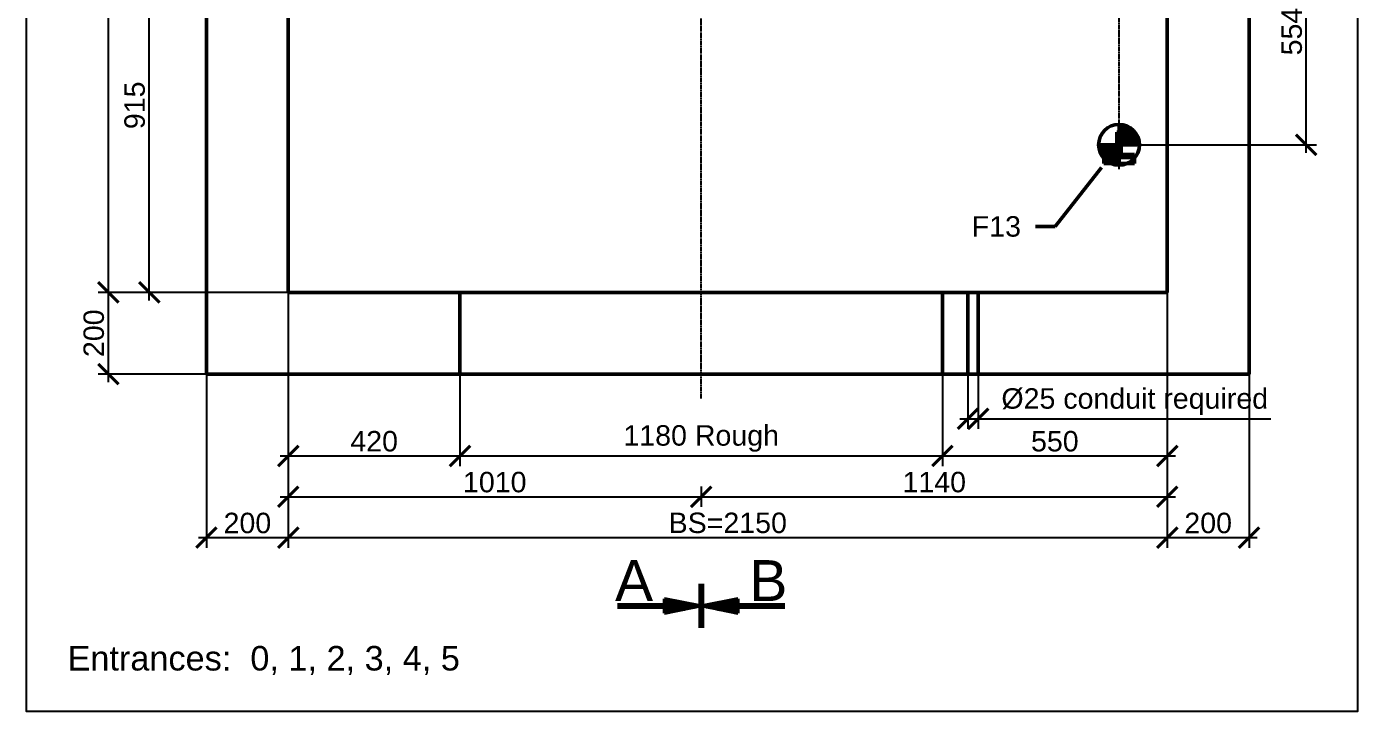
# Model space of a CAD drawing. Header units: millimetres. Extents: x -2854 to 202754, y -48725 to 27067.
# Drawn here: x 7482 to 10737, y -43034 to -41359 of the extents above; entities that cross this region are included whole.
import ezdxf

# ---------------------------------------------------------------- set-up
doc = ezdxf.new("R2010")
doc.units = ezdxf.units.MM
doc.linetypes.add('AM_ISO08W050', pattern=[18, 12, -1.5, 3, -1.5])
for name, color, linetype, lineweight in [('AM_0', 7, 'Continuous', 50), ('AM_5', 3, 'Continuous', 25), ('LDCar-AM_0', 7, 'Continuous', 50), ('LDCar-AM_7', 4, 'AM_ISO08W050', 25), ('LDGuides-AM_0', 7, 'Continuous', 50), ('LDShaft-AM_0', 7, 'Continuous', 50), ('LDShaft-AM_5', 3, 'Continuous', 25), ('LDShaft-AM_7', 4, 'AM_ISO08W050', 25)]:
    doc.layers.add(name, color=color, linetype=linetype, lineweight=lineweight)
doc.layers.add('AM_VIEWS', color=1, linetype='Continuous', lineweight=25, plot=False)
doc.styles.add('LD', font='ARIALUNI.ttf')
doc.styles.get("Standard").update_dxf_attribs({"font": 'ARIALUNI.ttf'})
doc.dimstyles.new('LIFT', dxfattribs={"dimtxt": 2.5, "dimasz": 2.5, "dimexe": 1.25, "dimexo": 0, "dimgap": 0.5, "dimtad": 1, "dimdec": 0, "dimzin": 1, "dimdsep": 46, "dimtxsty": 'LD', "dimblk": 'ARCHTICK', "dimcen": 0, "dimdle": 1, "dimclrd": 3, "dimclre": 3, "dimclrt": 4, "dimadec": 0, "dimazin": 0, "dimtp": 0.1, "dimtm": 0.1, "dimtfac": 0.71, "dimtdec": 0, "dimtix": 1, "dimtmove": 0, "dimatfit": 3, "dimfxl": 1, "dimtolj": 1, "dimarcsym": 0})
doc.dimstyles.new('LIFT$0', dxfattribs={"dimtxt": 2.5, "dimasz": 2.5, "dimexe": 1.25, "dimexo": 0, "dimgap": 0.5, "dimtad": 1, "dimdec": 0, "dimzin": 1, "dimdsep": 46, "dimtxsty": 'LD', "dimblk1": 'ARCHTICK', "dimblk2": 'ARCHTICK', "dimsah": 1, "dimcen": 0, "dimdle": 1, "dimclrd": 3, "dimclre": 3, "dimclrt": 4, "dimadec": 0, "dimazin": 0, "dimtp": 0.1, "dimtm": 0.1, "dimtfac": 0.71, "dimtdec": 0, "dimtix": 1, "dimtmove": 0, "dimatfit": 3, "dimfxl": 1, "dimtolj": 1, "dimarcsym": 0})

# ---------------------------------------------------------------- blocks, each defined once
blk = doc.blocks.new('LD_20260610082219_00000029')
at = {"layer": 'LDShaft-AM_0'}
for p, q in [((0, 1900), (-200, 1900)), ((-200, 1900), (-200, -200)), ((2150, 1900), (0, 1900)), ((2350, 1900), (2150, 1900)), ((2350, -200), (2350, 1900)), ((0, 1700), (0, 0)), ((0, 0), (0, 1700)), ((0, 1700), (2150, 1700)), ((2150, 0), (2150, 1700)), ((2150, 1700), (2150, 0)), ((0, 0), (2150, 0)), ((420, 0), (0, 0)), ((1600, 0), (420, 0)), ((420, -200), (420, 0)), ((1662.5, 0), (1600, 0)), ((1600, 0), (1600, -200)), ((1687.5, 0), (1662.5, 0)), ((1662.5, -200), (1662.5, 0)), ((2150, 0), (1687.5, 0)), ((1687.5, 0), (1687.5, -200)), ((-200, -200), (0, -200)), ((0, -200), (420, -200)), ((420, -200), (1600, -200)), ((1600, -200), (1662.5, -200)), ((1662.5, -200), (1687.5, -200)), ((1687.5, -200), (2150, -200)), ((2150, -200), (2350, -200))]:
    blk.add_line(p, q, dxfattribs=at)
blk = doc.blocks.new('LD_20260610082219_00000040')
at = {"layer": 'LDShaft-AM_7'}
for p, q in [((0, -1175), (0, 1045)), ((-1270, 0), (1400, 0))]:
    blk.add_line(p, q, dxfattribs=at)
blk = doc.blocks.new('LD_20260610082219_00000044')
at = {"layer": 'LDCar-AM_7'}
blk.add_line((0, -614), (0, 614), dxfattribs=at)
blk = doc.blocks.new('LD_20260610082219_00000046')
at = {"layer": 'LDGuides-AM_0'}
for p, q in [((5, 31), (-5, 31)), ((-5, 31), (-5, -24)), ((5, -24), (5, 31)), ((-5, -24), (-37.5, -24)), ((-37.5, -24), (-37.5, -31)), ((-37.5, -31), (37.5, -31)), ((37.5, -24), (5, -24)), ((37.5, -31), (37.5, -24))]:
    blk.add_line(p, q, dxfattribs=at)
blk = doc.blocks.new('LD_20260610082219_00000047')
at = {"layer": 'AM_0'}
for p, q in [((-37.5, 0), (-37.5, -15)), ((37.5, 0), (-37.5, 0)), ((37.5, -15), (37.5, 0)), ((-37.5, -15), (37.5, -15))]:
    blk.add_line(p, q, dxfattribs=at)
blk = doc.blocks.new('LD_FORCE_TOP')
for p, q in [((0, 50), (0, -50)), ((0, 44.2), (5.5, 49.7)), ((0, 35.4), (12.9, 48.3)), ((0, 26.5), (19.5, 46)), ((0, 17.7), (25.4, 43.1)), ((0, 8.8), (30.7, 39.5)), ((0, 0), (35.4, 35.4)), ((-50, 0), (50, 0)), ((-49.7, -5.5), (-44.2, 0)), ((-48.3, -12.9), (-35.4, 0)), ((-46, -19.5), (-26.5, 0)), ((-43.1, -25.4), (-17.7, 0)), ((-39.5, -30.7), (-8.8, 0)), ((8.8, 0), (39.5, 30.7)), ((17.7, 0), (43.1, 25.4)), ((26.5, 0), (46, 19.5)), ((35.4, 0), (48.3, 12.9)), ((44.2, 0), (49.7, 5.5)), ((-35.4, -35.4), (0, 0)), ((-30.7, -39.5), (0, -8.8)), ((-25.4, -43.1), (0, -17.7)), ((-19.5, -46), (0, -26.5)), ((-12.9, -48.3), (0, -35.4)), ((-5.5, -49.7), (0, -44.2))]:
    blk.add_line(p, q)
blk.add_circle((0, 0), 50)
blk.add_solid([(0, 0), (0, 0), (0, 0)])
blk = doc.blocks.new('LD_20260610082219_0000004A')
at = {"layer": 'LDCar-AM_0'}
blk.add_blockref('LD_FORCE_TOP', (0, 0), dxfattribs=at)
blk = doc.blocks.new('_ArchTick')
at = {"color": 0, "linetype": 'ByBlock', "const_width": 0.15}
blk.add_lwpolyline([(-0.5, -0.5), (0.5, 0.5)], dxfattribs=at)
blk = doc.blocks.new('*D1540')
at = {"layer": 'AM_5', "color": 3, "lineweight": -2, "transparency": 16777216}
for p, q in [((10271.8, -42008.8), (10271.8, -42533.8)), ((9111.8, -42508.8), (10291.8, -42508.8)), ((9131.8, -42483.8), (9131.8, -42533.8))]:
    blk.add_line(p, q, dxfattribs=at)
at = {"layer": 'Defpoints', "color": 0, "transparency": 16777216}
for p in [(10271.8, -42008.8), (9131.8, -42483.8), (10271.8, -42508.8)]:
    blk.add_point(p, dxfattribs=at)
at = {"layer": 'AM_5', "color": 3, "lineweight": -2, "transparency": 16777216, "xscale": 50, "yscale": 50, "zscale": 50, "rotation": 180}
blk.add_blockref('_ArchTick', (9131.8, -42508.8), dxfattribs=at)
at = {"layer": 'AM_5', "color": 3, "lineweight": -2, "transparency": 16777216, "xscale": 50, "yscale": 50, "zscale": 50}
blk.add_blockref('_ArchTick', (10271.8, -42508.8), dxfattribs=at)
at = {"layer": 'AM_5', "color": 4, "transparency": 16777216, "insert": (9701.8, -42473.2), "char_height": 50, "attachment_point": 5, "style": 'LD'}
blk.add_mtext('\\A1;1140', dxfattribs=at)
blk = doc.blocks.new('*D1541')
at = {"layer": 'Defpoints', "color": 0, "transparency": 16777216}
for p in [(8121.8, -42008.8), (10271.8, -42008.8), (10271.8, -42608.8)]:
    blk.add_point(p, dxfattribs=at)
at = {"layer": 'LDShaft-AM_5', "color": 3, "lineweight": -2, "transparency": 16777216}
for p, q in [((8121.8, -42008.8), (8121.8, -42633.8)), ((10271.8, -42008.8), (10271.8, -42633.8)), ((8101.8, -42608.8), (10291.8, -42608.8))]:
    blk.add_line(p, q, dxfattribs=at)
at = {"layer": 'LDShaft-AM_5', "color": 3, "lineweight": -2, "transparency": 16777216, "xscale": 50, "yscale": 50, "zscale": 50, "rotation": 180}
blk.add_blockref('_ArchTick', (8121.8, -42608.8), dxfattribs=at)
at = {"layer": 'LDShaft-AM_5', "color": 3, "lineweight": -2, "transparency": 16777216, "xscale": 50, "yscale": 50, "zscale": 50}
blk.add_blockref('_ArchTick', (10271.8, -42608.8), dxfattribs=at)
at = {"layer": 'LDShaft-AM_5', "color": 4, "transparency": 16777216, "insert": (9196.8, -42572.9), "char_height": 50, "attachment_point": 5, "style": 'LD'}
blk.add_mtext('\\A1;BS=2150', dxfattribs=at)
blk = doc.blocks.new('*D1542')
at = {"layer": 'Defpoints', "color": 0, "transparency": 16777216}
for p in [(7781.8, -41093.8), (9131.8, -41093.8), (9131.8, -42008.8)]:
    blk.add_point(p, dxfattribs=at)
at = {"layer": 'LDShaft-AM_5', "color": 3, "lineweight": -2, "transparency": 16777216}
for p, q in [((7781.8, -42028.8), (7781.8, -41073.8)), ((9131.8, -41093.8), (7756.8, -41093.8)), ((9131.8, -42008.8), (7756.8, -42008.8))]:
    blk.add_line(p, q, dxfattribs=at)
at = {"layer": 'LDShaft-AM_5', "color": 3, "lineweight": -2, "transparency": 16777216, "xscale": 50, "yscale": 50, "zscale": 50}
for p, rotation in [((7781.8, -41093.8), 90), ((7781.8, -42008.8), 270)]:
    blk.add_blockref('_ArchTick', p, dxfattribs=dict(at, rotation=rotation))
at = {"layer": 'LDShaft-AM_5', "color": 4, "transparency": 16777216, "insert": (7746.2, -41551.3), "char_height": 50, "attachment_point": 5, "rotation": 90, "style": 'LD'}
blk.add_mtext('\\A1;915', dxfattribs=at)
blk = doc.blocks.new('*D1544')
at = {"layer": 'Defpoints', "color": 0, "transparency": 16777216}
for p in [(9721.8, -42383.8), (10271.8, -42383.8), (10271.8, -42408.8)]:
    blk.add_point(p, dxfattribs=at)
at = {"layer": 'LDShaft-AM_5', "color": 3, "lineweight": -2, "transparency": 16777216}
for p, q in [((9701.8, -42408.8), (10291.8, -42408.8)), ((9721.8, -42383.8), (9721.8, -42433.8)), ((10271.8, -42383.8), (10271.8, -42433.8))]:
    blk.add_line(p, q, dxfattribs=at)
at = {"layer": 'LDShaft-AM_5', "color": 3, "lineweight": -2, "transparency": 16777216, "xscale": 50, "yscale": 50, "zscale": 50, "rotation": 180}
blk.add_blockref('_ArchTick', (9721.8, -42408.8), dxfattribs=at)
at = {"layer": 'LDShaft-AM_5', "color": 3, "lineweight": -2, "transparency": 16777216, "xscale": 50, "yscale": 50, "zscale": 50}
blk.add_blockref('_ArchTick', (10271.8, -42408.8), dxfattribs=at)
at = {"layer": 'LDShaft-AM_5', "color": 4, "transparency": 16777216, "insert": (9996.8, -42373.2), "char_height": 50, "attachment_point": 5, "style": 'LD'}
blk.add_mtext('\\A1;550', dxfattribs=at)
blk = doc.blocks.new('*D1545')
at = {"layer": 'Defpoints', "color": 0, "transparency": 16777216}
for p in [(7681.8, -40308.8), (8121.8, -40308.8), (8121.8, -42008.8)]:
    blk.add_point(p, dxfattribs=at)
at = {"layer": 'LDShaft-AM_5', "color": 3, "lineweight": -2, "transparency": 16777216}
for p, q in [((7681.8, -42028.8), (7681.8, -40288.8)), ((8121.8, -40308.8), (7656.8, -40308.8)), ((8121.8, -42008.8), (7656.8, -42008.8))]:
    blk.add_line(p, q, dxfattribs=at)
at = {"layer": 'LDShaft-AM_5', "color": 3, "lineweight": -2, "transparency": 16777216, "xscale": 50, "yscale": 50, "zscale": 50}
for p, rotation in [((7681.8, -40308.8), 90), ((7681.8, -42008.8), 270)]:
    blk.add_blockref('_ArchTick', p, dxfattribs=dict(at, rotation=rotation))
at = {"layer": 'LDShaft-AM_5', "color": 4, "transparency": 16777216, "insert": (7645.9, -41158.8), "char_height": 50, "attachment_point": 5, "rotation": 90, "style": 'LD'}
blk.add_mtext('\\A1;TS= 1700', dxfattribs=at)
blk = doc.blocks.new('*D1548')
at = {"layer": 'AM_5', "color": 3, "lineweight": -2, "transparency": 16777216}
for p, q in [((10611.8, -41667.8), (10611.8, -41073.8)), ((9131.8, -41093.8), (10636.8, -41093.8)), ((10153.8, -41647.8), (10636.8, -41647.8))]:
    blk.add_line(p, q, dxfattribs=at)
at = {"layer": 'Defpoints', "color": 0, "transparency": 16777216}
for p in [(9131.8, -41093.8), (10611.8, -41093.8), (10153.8, -41647.8)]:
    blk.add_point(p, dxfattribs=at)
at = {"layer": 'AM_5', "color": 3, "lineweight": -2, "transparency": 16777216, "xscale": 50, "yscale": 50, "zscale": 50}
for p, rotation in [((10611.8, -41093.8), 90), ((10611.8, -41647.8), 270)]:
    blk.add_blockref('_ArchTick', p, dxfattribs=dict(at, rotation=rotation))
at = {"layer": 'AM_5', "color": 4, "transparency": 16777216, "insert": (10576.4, -41370.8), "char_height": 50, "attachment_point": 5, "rotation": 90, "style": 'LD'}
blk.add_mtext('\\A1;554', dxfattribs=at)
blk = doc.blocks.new('*D1550')
at = {"layer": 'Defpoints', "color": 0, "transparency": 16777216}
for p in [(8121.8, -42383.8), (8541.8, -42383.8), (8541.8, -42408.8)]:
    blk.add_point(p, dxfattribs=at)
at = {"layer": 'LDShaft-AM_5', "color": 3, "lineweight": -2, "transparency": 16777216}
for p, q in [((8101.8, -42408.8), (8561.8, -42408.8)), ((8121.8, -42383.8), (8121.8, -42433.8)), ((8541.8, -42383.8), (8541.8, -42433.8))]:
    blk.add_line(p, q, dxfattribs=at)
at = {"layer": 'LDShaft-AM_5', "color": 3, "lineweight": -2, "transparency": 16777216, "xscale": 50, "yscale": 50, "zscale": 50, "rotation": 180}
blk.add_blockref('_ArchTick', (8121.8, -42408.8), dxfattribs=at)
at = {"layer": 'LDShaft-AM_5', "color": 3, "lineweight": -2, "transparency": 16777216, "xscale": 50, "yscale": 50, "zscale": 50}
blk.add_blockref('_ArchTick', (8541.8, -42408.8), dxfattribs=at)
at = {"layer": 'LDShaft-AM_5', "color": 4, "transparency": 16777216, "insert": (8331.8, -42373.2), "char_height": 50, "attachment_point": 5, "style": 'LD'}
blk.add_mtext('\\A1;420', dxfattribs=at)
blk = doc.blocks.new('*D1551')
at = {"layer": 'Defpoints', "color": 0, "transparency": 16777216}
for p in [(8541.8, -42208.8), (9721.8, -42208.8), (9721.8, -42408.8)]:
    blk.add_point(p, dxfattribs=at)
at = {"layer": 'LDShaft-AM_5', "color": 3, "lineweight": -2, "transparency": 16777216}
for p, q in [((8541.8, -42208.8), (8541.8, -42433.8)), ((9721.8, -42208.8), (9721.8, -42433.8)), ((8521.8, -42408.8), (9741.8, -42408.8))]:
    blk.add_line(p, q, dxfattribs=at)
at = {"layer": 'LDShaft-AM_5', "color": 3, "lineweight": -2, "transparency": 16777216, "xscale": 50, "yscale": 50, "zscale": 50, "rotation": 180}
blk.add_blockref('_ArchTick', (8541.8, -42408.8), dxfattribs=at)
at = {"layer": 'LDShaft-AM_5', "color": 3, "lineweight": -2, "transparency": 16777216, "xscale": 50, "yscale": 50, "zscale": 50}
blk.add_blockref('_ArchTick', (9721.8, -42408.8), dxfattribs=at)
at = {"layer": 'LDShaft-AM_5', "color": 4, "transparency": 16777216, "insert": (9131.8, -42366.3), "char_height": 50, "attachment_point": 5, "style": 'LD'}
blk.add_mtext('\\A1;1180 Rough ', dxfattribs=at)
blk = doc.blocks.new('*D1557')
at = {"layer": 'Defpoints', "color": 0, "transparency": 16777216}
for p in [(8121.8, -42008.8), (7921.8, -42208.8), (8121.8, -42608.8)]:
    blk.add_point(p, dxfattribs=at)
at = {"layer": 'LDShaft-AM_5', "color": 3, "lineweight": -2, "transparency": 16777216}
for p, q in [((8121.8, -42008.8), (8121.8, -42633.8)), ((7921.8, -42208.8), (7921.8, -42633.8)), ((7901.8, -42608.8), (8141.8, -42608.8))]:
    blk.add_line(p, q, dxfattribs=at)
at = {"layer": 'LDShaft-AM_5', "color": 3, "lineweight": -2, "transparency": 16777216, "xscale": 50, "yscale": 50, "zscale": 50, "rotation": 180}
blk.add_blockref('_ArchTick', (7921.8, -42608.8), dxfattribs=at)
at = {"layer": 'LDShaft-AM_5', "color": 3, "lineweight": -2, "transparency": 16777216, "xscale": 50, "yscale": 50, "zscale": 50}
blk.add_blockref('_ArchTick', (8121.8, -42608.8), dxfattribs=at)
at = {"layer": 'LDShaft-AM_5', "color": 4, "transparency": 16777216, "insert": (8021.8, -42573.2), "char_height": 50, "attachment_point": 5, "style": 'LD'}
blk.add_mtext('\\A1;200', dxfattribs=at)
blk = doc.blocks.new('*D1559')
at = {"layer": 'Defpoints', "color": 0, "transparency": 16777216}
for p in [(10271.8, -42008.8), (10471.8, -42208.8), (10471.8, -42608.8)]:
    blk.add_point(p, dxfattribs=at)
at = {"layer": 'LDShaft-AM_5', "color": 3, "lineweight": -2, "transparency": 16777216}
for p, q in [((10271.8, -42008.8), (10271.8, -42633.8)), ((10471.8, -42208.8), (10471.8, -42633.8)), ((10251.8, -42608.8), (10491.8, -42608.8))]:
    blk.add_line(p, q, dxfattribs=at)
at = {"layer": 'LDShaft-AM_5', "color": 3, "lineweight": -2, "transparency": 16777216, "xscale": 50, "yscale": 50, "zscale": 50, "rotation": 180}
blk.add_blockref('_ArchTick', (10271.8, -42608.8), dxfattribs=at)
at = {"layer": 'LDShaft-AM_5', "color": 3, "lineweight": -2, "transparency": 16777216, "xscale": 50, "yscale": 50, "zscale": 50}
blk.add_blockref('_ArchTick', (10471.8, -42608.8), dxfattribs=at)
at = {"layer": 'LDShaft-AM_5', "color": 4, "transparency": 16777216, "insert": (10371.8, -42573.2), "char_height": 50, "attachment_point": 5, "style": 'LD'}
blk.add_mtext('\\A1;200', dxfattribs=at)
blk = doc.blocks.new('*D1560')
at = {"layer": 'Defpoints', "color": 0, "transparency": 16777216}
for p in [(7681.8, -42008.8), (8121.8, -42008.8), (7921.8, -42208.8)]:
    blk.add_point(p, dxfattribs=at)
at = {"layer": 'LDShaft-AM_5', "color": 3, "lineweight": -2, "transparency": 16777216}
for p, q in [((7681.8, -42228.8), (7681.8, -41988.8)), ((8121.8, -42008.8), (7656.8, -42008.8)), ((7921.8, -42208.8), (7656.8, -42208.8))]:
    blk.add_line(p, q, dxfattribs=at)
at = {"layer": 'LDShaft-AM_5', "color": 3, "lineweight": -2, "transparency": 16777216, "xscale": 50, "yscale": 50, "zscale": 50}
for p, rotation in [((7681.8, -42008.8), 90), ((7681.8, -42208.8), 270)]:
    blk.add_blockref('_ArchTick', p, dxfattribs=dict(at, rotation=rotation))
at = {"layer": 'LDShaft-AM_5', "color": 4, "transparency": 16777216, "insert": (7646.2, -42108.8), "char_height": 50, "attachment_point": 5, "rotation": 90, "style": 'LD'}
blk.add_mtext('\\A1;200', dxfattribs=at)
blk = doc.blocks.new('*D1561')
at = {"layer": 'AM_5', "color": 3, "lineweight": -2, "transparency": 16777216}
for p, q in [((8121.8, -42008.8), (8121.8, -42533.8)), ((8101.8, -42508.8), (9151.8, -42508.8)), ((9131.8, -42483.8), (9131.8, -42533.8))]:
    blk.add_line(p, q, dxfattribs=at)
at = {"layer": 'Defpoints', "color": 0, "transparency": 16777216}
for p in [(8121.8, -42008.8), (9131.8, -42483.8), (9131.8, -42508.8)]:
    blk.add_point(p, dxfattribs=at)
at = {"layer": 'AM_5', "color": 3, "lineweight": -2, "transparency": 16777216, "xscale": 50, "yscale": 50, "zscale": 50, "rotation": 180}
blk.add_blockref('_ArchTick', (8121.8, -42508.8), dxfattribs=at)
at = {"layer": 'AM_5', "color": 3, "lineweight": -2, "transparency": 16777216, "xscale": 50, "yscale": 50, "zscale": 50}
blk.add_blockref('_ArchTick', (9131.8, -42508.8), dxfattribs=at)
at = {"layer": 'AM_5', "color": 4, "transparency": 16777216, "insert": (8626.8, -42473.2), "char_height": 50, "attachment_point": 5, "style": 'LD'}
blk.add_mtext('\\A1;1010', dxfattribs=at)
blk = doc.blocks.new('LD_20260610082219_0000005B')
at = {"layer": 'LDShaft-AM_0'}
for p, q in [((1988.9, 305.8), (1875.9, 161)), ((1875.9, 161), (1827.9, 161))]:
    blk.add_line(p, q, dxfattribs=at)
blk.add_solid([(2032, 361), (1998.1, 298.6), (1979.7, 313), (2032, 361)], dxfattribs=at)
at = {"layer": 'LDShaft-AM_0', "insert": (1732, 161), "char_height": 50, "attachment_point": 5, "style": 'LD'}
blk.add_mtext('\\fArial Unicode MS|b0|i0;\\l\\C256;F13', dxfattribs=at)
blk = doc.blocks.new('EMBED1761')
for p, q in [((-0.14, -2.65), (-0.14, 2.74)), ((-0.09, -2.65), (-0.09, 2.74)), ((-0.05, -2.65), (-0.05, 2.74)), ((0, -2.65), (0, 2.74)), ((0.05, -2.65), (0.05, 2.74)), ((0.09, -2.65), (0.09, 2.74)), ((0.14, -2.65), (0.14, 2.74)), ((4.49, 0.91), (0.14, 0.05)), ((4.49, -0.82), (0.14, 0.05)), ((10.22, 0.05), (0.14, 0.05)), ((10.22, 0.09), (0.37, 0.09)), ((10.22, 0), (0.37, 0)), ((10.22, 0.14), (0.61, 0.14)), ((10.22, 0.19), (0.84, 0.19)), ((4.49, 0.23), (1.07, 0.23)), ((4.49, 0.28), (1.31, 0.28)), ((4.49, 0.33), (1.54, 0.33)), ((4.49, 0.37), (1.78, 0.37)), ((4.49, 0.42), (2.01, 0.42)), ((4.49, 0.46), (2.24, 0.46)), ((4.49, 0.51), (2.48, 0.51)), ((4.49, 0.56), (2.71, 0.56)), ((4.49, 0.6), (2.95, 0.6)), ((4.49, 0.65), (3.18, 0.65)), ((4.49, 0.7), (3.41, 0.7)), ((4.49, 0.74), (3.65, 0.74)), ((4.49, 0.79), (3.88, 0.79)), ((4.49, 0.84), (4.11, 0.84)), ((4.49, 0.88), (4.35, 0.88)), ((4.49, 0.91), (4.49, 0.05)), ((4.49, 0.05), (4.49, -0.82)), ((10.22, -0.05), (0.61, -0.05)), ((10.22, -0.09), (0.84, -0.09)), ((4.49, -0.14), (1.07, -0.14)), ((4.49, -0.19), (1.31, -0.19)), ((4.49, -0.23), (1.54, -0.23)), ((4.49, -0.28), (1.78, -0.28)), ((4.49, -0.33), (2.01, -0.33)), ((4.49, -0.37), (2.24, -0.37)), ((4.49, -0.42), (2.48, -0.42)), ((4.49, -0.46), (2.71, -0.46)), ((4.49, -0.51), (2.95, -0.51)), ((4.49, -0.56), (3.18, -0.56)), ((4.49, -0.6), (3.41, -0.6)), ((4.49, -0.65), (3.65, -0.65)), ((4.49, -0.7), (3.88, -0.7)), ((4.49, -0.74), (4.11, -0.74)), ((4.49, -0.79), (4.35, -0.79))]:
    blk.add_line(p, q)
blk.add_text('B', height=5).set_placement((5.88, 0.65))
blk = doc.blocks.new('DWG_CMC_ARROW_A_LEFT')
for p, q in [((-0.14, -2.65), (-0.14, 2.74)), ((-0.09, -2.65), (-0.09, 2.74)), ((-0.05, -2.65), (-0.05, 2.74)), ((0, -2.65), (0, 2.74)), ((0.05, -2.65), (0.05, 2.74)), ((0.09, -2.65), (0.09, 2.74)), ((0.14, -2.65), (0.14, 2.74)), ((4.49, 0.91), (0.14, 0.05)), ((4.49, -0.82), (0.14, 0.05)), ((10.22, 0.05), (0.14, 0.05)), ((10.22, 0.09), (0.37, 0.09)), ((10.22, 0), (0.37, 0)), ((10.22, 0.14), (0.61, 0.14)), ((10.22, 0.19), (0.84, 0.19)), ((4.49, 0.23), (1.07, 0.23)), ((4.49, 0.28), (1.31, 0.28)), ((4.49, 0.33), (1.54, 0.33)), ((4.49, 0.37), (1.78, 0.37)), ((4.49, 0.42), (2.01, 0.42)), ((4.49, 0.46), (2.24, 0.46)), ((4.49, 0.51), (2.48, 0.51)), ((4.49, 0.56), (2.71, 0.56)), ((4.49, 0.6), (2.95, 0.6)), ((4.49, 0.65), (3.18, 0.65)), ((4.49, 0.7), (3.41, 0.7)), ((4.49, 0.74), (3.65, 0.74)), ((4.49, 0.79), (3.88, 0.79)), ((4.49, 0.84), (4.11, 0.84)), ((4.49, 0.88), (4.35, 0.88)), ((4.49, 0.91), (4.49, 0.05)), ((4.49, 0.05), (4.49, -0.82)), ((10.22, -0.05), (0.61, -0.05)), ((10.22, -0.09), (0.84, -0.09)), ((4.49, -0.14), (1.07, -0.14)), ((4.49, -0.19), (1.31, -0.19)), ((4.49, -0.23), (1.54, -0.23)), ((4.49, -0.28), (1.78, -0.28)), ((4.49, -0.33), (2.01, -0.33)), ((4.49, -0.37), (2.24, -0.37)), ((4.49, -0.42), (2.48, -0.42)), ((4.49, -0.46), (2.71, -0.46)), ((4.49, -0.51), (2.95, -0.51)), ((4.49, -0.56), (3.18, -0.56)), ((4.49, -0.6), (3.41, -0.6)), ((4.49, -0.65), (3.65, -0.65)), ((4.49, -0.7), (3.88, -0.7)), ((4.49, -0.74), (4.11, -0.74)), ((4.49, -0.79), (4.35, -0.79))]:
    blk.add_line(p, q)
blk.add_text('A', height=5).set_placement((5.88, 0.65))
blk = doc.blocks.new('*D1562')
at = {"layer": 'Defpoints', "color": 0, "transparency": 16777216}
for p in [(9784.3, -42208.8), (9809.3, -42208.8), (9809.3, -42318)]:
    blk.add_point(p, dxfattribs=at)
at = {"layer": 'LDShaft-AM_5', "color": 3, "lineweight": -2, "transparency": 16777216}
for p, q in [((9784.3, -42208.8), (9784.3, -42343)), ((9809.3, -42208.8), (9809.3, -42343)), ((9764.3, -42318), (9809.3, -42318)), ((9809.3, -42318), (10525.1, -42318))]:
    blk.add_line(p, q, dxfattribs=at)
at = {"layer": 'LDShaft-AM_5', "color": 3, "lineweight": -2, "transparency": 16777216, "xscale": 50, "yscale": 50, "zscale": 50, "rotation": 180}
blk.add_blockref('_ArchTick', (9784.3, -42318), dxfattribs=at)
at = {"layer": 'LDShaft-AM_5', "color": 3, "lineweight": -2, "transparency": 16777216, "xscale": 50, "yscale": 50, "zscale": 50}
blk.add_blockref('_ArchTick', (9809.3, -42318), dxfattribs=at)
at = {"layer": 'LDShaft-AM_5', "color": 4, "transparency": 16777216, "insert": (10192.2, -42275.9), "char_height": 50, "attachment_point": 5, "style": 'LD'}
blk.add_mtext('\\A1;%%C25 conduit required', dxfattribs=at)

msp = doc.modelspace()

# ---------------------------------------------------------------- linework, layer by layer
at = {"layer": 'AM_VIEWS'}
msp.add_lwpolyline([(7481.8, -39042.1), (10736.8, -39042.1), (10736.8, -43033.8), (7481.8, -43033.8)], close=True, dxfattribs=at)

# ---------------------------------------------------------------- block references
for name, p in [('LD_20260610082219_00000040', (9131.8, -41093.8)), ('LD_20260610082219_00000029', (8121.8, -42008.8)), ('LD_20260610082219_00000044', (10153.8, -41093.8)), ('LD_20260610082219_0000004A', (10153.8, -41647.8)), ('LD_20260610082219_00000046', (10153.8, -41647.8)), ('LD_20260610082219_0000005B', (8121.8, -42008.8)), ('LD_20260610082219_00000047', (10153.8, -41678.8))]:
    msp.add_blockref(name, p)
at = {"layer": 'LDShaft-AM_0', "yscale": 20, "zscale": 20}
for name, xscale in [('DWG_CMC_ARROW_A_LEFT', -20), ('EMBED1761', 20)]:
    msp.add_blockref(name, (9131.8, -42776.8), dxfattribs=dict(at, xscale=xscale))

# ---------------------------------------------------------------- texts
at = {"layer": 'LDShaft-AM_0', "insert": (7581.8, -42873.8), "char_height": 60, "width": 1300, "attachment_point": 1, "style": 'LD'}
msp.add_mtext('\\fArial Unicode MS|b0|i0;\\l\\C256;Entrances:  0, 1, 2, 3, 4, 5\\P\\H0.7x;\\S', dxfattribs=at)

# ---------------------------------------------------------------- dimensions: what is measured, and where the dimension line sits
at = {"layer": 'AM_5'}
dim = msp.add_linear_dim(base=(10611.8, -41093.8), p1=(10153.8, -41647.8), p2=(9131.8, -41093.8), angle=90, dimstyle='LIFT', override={"dimscale": 20, "dimtxt": 2.5, "dimtix": 1}, dxfattribs=at)
dim.commit()
dim.dimension.update_dxf_attribs({"geometry": '*D1548', "text_midpoint": (10576.4, -41370.8)})
for base, p1, p2, picture, middle in [((9131.8, -42508.8), (8121.8, -42008.8), (9131.8, -42483.8), '*D1561', (8626.8, -42473.2)), ((10271.8, -42508.8), (9131.8, -42483.8), (10271.8, -42008.8), '*D1540', (9701.8, -42473.2))]:
    dim = msp.add_linear_dim(base=base, p1=p1, p2=p2, dimstyle='LIFT', override={"dimscale": 20, "dimtxt": 2.5, "dimtix": 1}, dxfattribs=at)
    dim.commit()
    dim.dimension.update_dxf_attribs({"geometry": picture, "text_midpoint": middle})
at = {"layer": 'LDShaft-AM_5'}
dim = msp.add_linear_dim(base=(7681.8, -40308.8), p1=(8121.8, -42008.8), p2=(8121.8, -40308.8), angle=90, text='TS= <>', dimstyle='LIFT$0', override={"dimscale": 20, "dimblk": 'ArchTick', "dimsah": 0}, dxfattribs=at)
dim.commit()
dim.dimension.update_dxf_attribs({"geometry": '*D1545', "text_midpoint": (7645.9, -41158.8)})
for base, p1, p2, dimstyle, override, picture, middle in [((7781.8, -41093.8), (9131.8, -42008.8), (9131.8, -41093.8), 'LIFT', {"dimscale": 20, "dimtxt": 2.5, "dimtix": 1}, '*D1542', (7746.2, -41551.3)), ((7681.8, -42008.8), (7921.8, -42208.8), (8121.8, -42008.8), 'LIFT$0', {"dimscale": 20, "dimblk": 'ArchTick', "dimsah": 0}, '*D1560', (7646.2, -42108.8))]:
    dim = msp.add_linear_dim(base=base, p1=p1, p2=p2, angle=90, dimstyle=dimstyle, override=override, dxfattribs=at)
    dim.commit()
    dim.dimension.update_dxf_attribs({"geometry": picture, "text_midpoint": middle})
for base, p1, p2, dimstyle, override, picture, middle in [((8121.8, -42608.8), (7921.8, -42208.8), (8121.8, -42008.8), 'LIFT$0', {"dimscale": 20, "dimblk": 'ArchTick', "dimsah": 0}, '*D1557', (8021.8, -42573.2)), ((10471.8, -42608.8), (10271.8, -42008.8), (10471.8, -42208.8), 'LIFT$0', {"dimscale": 20, "dimblk": 'ArchTick', "dimsah": 0}, '*D1559', (10371.8, -42573.2)), ((8541.8, -42408.8), (8121.8, -42383.8), (8541.8, -42383.8), 'LIFT', {"dimscale": 20, "dimtxt": 2.5, "dimtix": 1}, '*D1550', (8331.8, -42373.2)), ((10271.8, -42408.8), (9721.8, -42383.8), (10271.8, -42383.8), 'LIFT', {"dimscale": 20, "dimtxt": 2.5, "dimtix": 1}, '*D1544', (9996.8, -42373.2))]:
    dim = msp.add_linear_dim(base=base, p1=p1, p2=p2, dimstyle=dimstyle, override=override, dxfattribs=at)
    dim.commit()
    dim.dimension.update_dxf_attribs({"geometry": picture, "text_midpoint": middle})
for base, p1, p2, text, dimstyle, override, picture, middle in [((10271.8, -42608.8), (8121.8, -42008.8), (10271.8, -42008.8), 'BS=<>', 'LIFT$0', {"dimscale": 20, "dimblk": 'ArchTick', "dimsah": 0}, '*D1541', (9196.8, -42572.9)), ((9721.8, -42408.8), (8541.8, -42208.8), (9721.8, -42208.8), '<> Rough ', 'LIFT', {"dimscale": 20, "dimtxt": 2.5, "dimtix": 1}, '*D1551', (9131.8, -42366.3))]:
    dim = msp.add_linear_dim(base=base, p1=p1, p2=p2, text=text, dimstyle=dimstyle, override=override, dxfattribs=at)
    dim.commit()
    dim.dimension.update_dxf_attribs({"geometry": picture, "text_midpoint": middle})
dim = msp.add_linear_dim(base=(9809.3, -42318), p1=(9784.3, -42208.8), p2=(9809.3, -42208.8), text='%%C<> conduit required', dimstyle='LIFT$0', override={"dimscale": 20, "dimpost": '', "dimblk": 'ArchTick', "dimsah": 0}, dxfattribs=at)
dim.commit()
dim.dimension.update_dxf_attribs({"geometry": '*D1562', "text_midpoint": (10192.2, -42318), "dimtype": 160})

doc.saveas('drawing.dxf')
